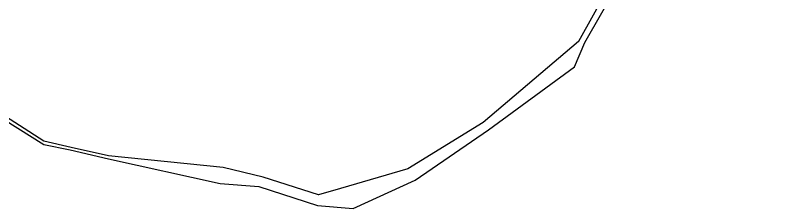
# Model space of a CAD drawing. Header units: metres. Extents: x 201400 to 215600, y 173235 to 1738400.
# Drawn here: x 210113 to 210847, y 1733339 to 1733523 of the extents above; entities that cross this region are included whole.
import ezdxf

# ---------------------------------------------------------------- set-up
doc = ezdxf.new("R2010")
doc.units = ezdxf.units.M
doc.layers.add('STREAM', color=7, linetype='Continuous', lineweight=0, true_color=0x3dcfff)

msp = doc.modelspace()

# ---------------------------------------------------------------- linework, layer by layer
at = {"layer": 'STREAM'}
for points, elevation in [([(210857, 1733633), (210701, 1733590), (210650, 1733497.9), (210559, 1733421), (210487.05, 1733376.91), (210423, 1733358), (210402, 1733352), (210349, 1733369), (210311, 1733378), (210201.52, 1733389.06), (210166, 1733397), (210140, 1733403), (210093, 1733433), (210052, 1733476), (210017, 1733495), (209966, 1733525)], 267.41), ([(209954, 1733516), (210007, 1733485), (210040, 1733467), (210090, 1733431), (210140, 1733400), (210165, 1733395), (210201.46, 1733386.41), (210308, 1733363), (210345, 1733359.9), (210401, 1733342), (210435, 1733339), (210494.04, 1733365.91), (210564, 1733414), (210646, 1733474), (210656, 1733497), (210705.9, 1733584.32), (210852, 1733626)], 283.3)]:
    msp.add_lwpolyline(points, dxfattribs=dict(at, elevation=elevation))
at = {"layer": 'STREAM', "linetype": 'Continuous', "lineweight": 25}
for points, elevation in [([(210857, 1733633), (210701, 1733590), (210650, 1733497.9), (210559, 1733421), (210487.05, 1733376.91), (210423, 1733358), (210402, 1733352), (210349, 1733369), (210311, 1733378), (210201.52, 1733389.06), (210166, 1733397), (210140, 1733403), (210093, 1733433), (210052, 1733476), (210017, 1733495), (209966, 1733525)], 267.41), ([(210857, 1733633), (210701, 1733590), (210650, 1733497.9), (210559, 1733421), (210487.05, 1733376.91), (210423, 1733358), (210402, 1733352), (210349, 1733369), (210311, 1733378), (210201.52, 1733389.06), (210166, 1733397), (210140, 1733403), (210093, 1733433), (210052, 1733476), (210017, 1733495), (209966, 1733525)], 267.41), ([(209954, 1733516), (210007, 1733485), (210040, 1733467), (210090, 1733431), (210140, 1733400), (210165, 1733395), (210201.46, 1733386.41), (210308, 1733363), (210345, 1733359.9), (210401, 1733342), (210435, 1733339), (210494.04, 1733365.91), (210564, 1733414), (210646, 1733474), (210656, 1733497), (210705.9, 1733584.32), (210852, 1733626)], 283.3), ([(209954, 1733516), (210007, 1733485), (210040, 1733467), (210090, 1733431), (210140, 1733400), (210165, 1733395), (210201.46, 1733386.41), (210308, 1733363), (210345, 1733359.9), (210401, 1733342), (210435, 1733339), (210494.04, 1733365.91), (210564, 1733414), (210646, 1733474), (210656, 1733497), (210705.9, 1733584.32), (210852, 1733626)], 283.3)]:
    msp.add_lwpolyline(points, dxfattribs=dict(at, elevation=elevation))

doc.saveas('drawing.dxf')
